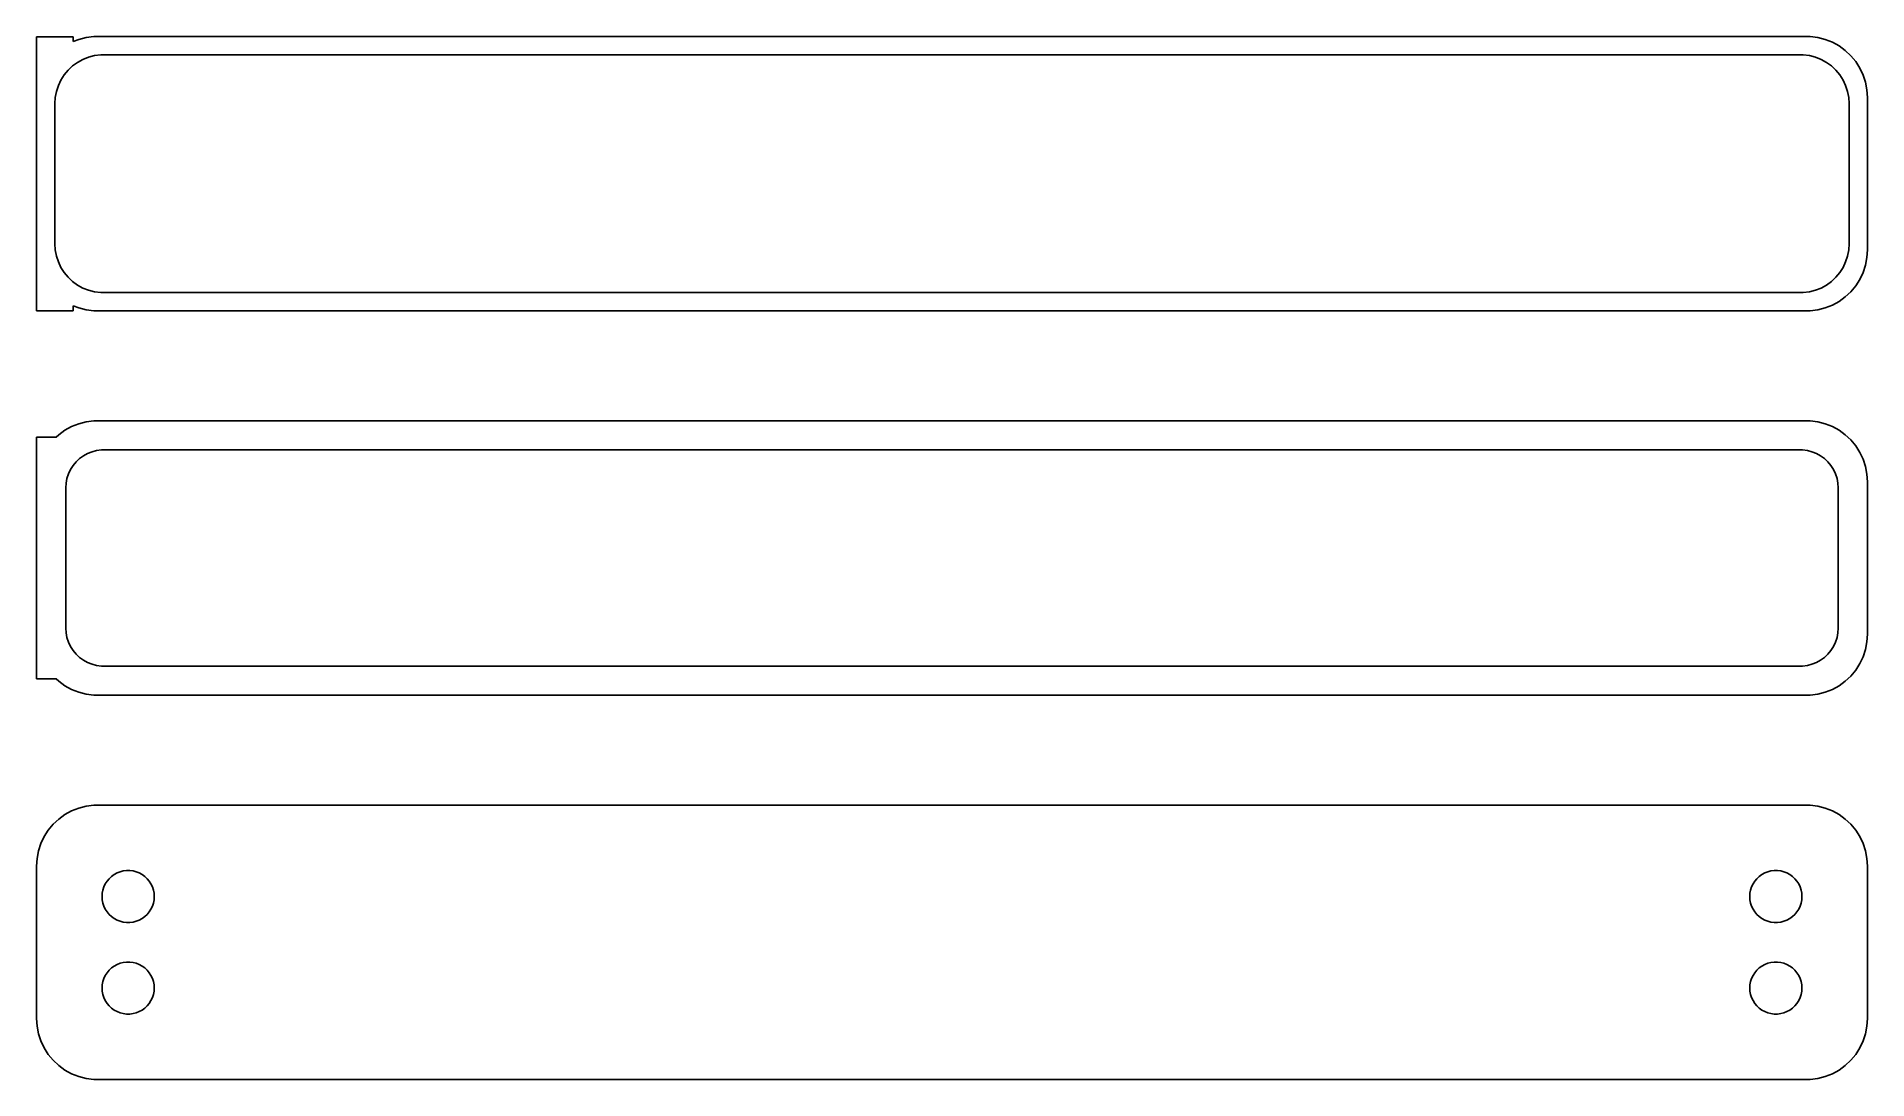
# Model space of a CAD drawing. Header units: metres. Extents: x -75 to 75, y 83 to 169.
import ezdxf

# ---------------------------------------------------------------- set-up
doc = ezdxf.new("R2010")
doc.units = ezdxf.units.M

msp = doc.modelspace()

# ---------------------------------------------------------------- linework, layer by layer
for p, q in [((-72, 168.729), (-75, 168.729)), ((-75, 168.729), (-75, 146.271)), ((-72, 168.325), (-72, 168.729)), ((-71.5451, 168.505), (-72, 168.325)), ((-70.9369, 168.661), (-71.5451, 168.505)), ((-70.3139, 168.74), (-70.9369, 168.661)), ((70.3139, 168.74), (-70.3139, 168.74)), ((70.9369, 168.661), (70.3139, 168.74)), ((71.5451, 168.505), (70.9369, 168.661)), ((72.1289, 168.274), (71.5451, 168.505)), ((72.6791, 167.972), (72.1289, 168.274)), ((-72.0497, 166.332), (-71.6433, 166.627)), ((-71.6433, 166.627), (-71.2031, 166.869)), ((-71.2031, 166.869), (-70.7361, 167.054)), ((-70.7361, 167.054), (-70.2495, 167.179)), ((-70.2495, 167.179), (-69.7512, 167.242)), ((-69.7512, 167.242), (69.7512, 167.242)), ((69.7512, 167.242), (70.2495, 167.179)), ((70.2495, 167.179), (70.7361, 167.054)), ((70.7361, 167.054), (71.2031, 166.869)), ((71.2031, 166.869), (71.6433, 166.627)), ((71.6433, 166.627), (72.0497, 166.332)), ((73.1871, 167.603), (72.6791, 167.972)), ((73.6448, 167.173), (73.1871, 167.603)), ((74.0451, 166.689), (73.6448, 167.173)), ((74.3815, 166.159), (74.0451, 166.689)), ((-73.2191, 164.722), (-73.0052, 165.177)), ((-73.0052, 165.177), (-72.7361, 165.601)), ((-72.7361, 165.601), (-72.4159, 165.988)), ((-72.4159, 165.988), (-72.0497, 166.332)), ((72.0497, 166.332), (72.4159, 165.988)), ((72.4159, 165.988), (72.7361, 165.601)), ((72.7361, 165.601), (73.0052, 165.177)), ((73.0052, 165.177), (73.2191, 164.722)), ((74.6489, 165.591), (74.3815, 166.159)), ((74.8429, 164.993), (74.6489, 165.591)), ((-73.5, 163.25), (-73.4685, 163.751)), ((-73.4685, 163.751), (-73.3743, 164.245)), ((-73.3743, 164.245), (-73.2191, 164.722)), ((73.2191, 164.722), (73.3743, 164.245)), ((73.3743, 164.245), (73.4685, 163.751)), ((73.4685, 163.751), (73.5, 163.25)), ((74.9606, 164.377), (74.8429, 164.993)), ((75, 163.75), (74.9606, 164.377)), ((75, 151.25), (75, 163.75)), ((-73.5, 151.75), (-73.5, 163.25)), ((73.5, 163.25), (73.5, 151.75)), ((-73.4685, 151.249), (-73.5, 151.75)), ((73.5, 151.75), (73.4685, 151.249)), ((-73.3743, 150.755), (-73.4685, 151.249)), ((-73.2191, 150.278), (-73.3743, 150.755)), ((-73.0052, 149.823), (-73.2191, 150.278)), ((73.2191, 150.278), (73.0052, 149.823)), ((73.3743, 150.755), (73.2191, 150.278)), ((73.4685, 151.249), (73.3743, 150.755)), ((74.6489, 149.409), (74.8429, 150.007)), ((74.8429, 150.007), (74.9606, 150.623)), ((74.9606, 150.623), (75, 151.25)), ((-72.7361, 149.399), (-73.0052, 149.823)), ((-72.4159, 149.012), (-72.7361, 149.399)), ((-72.0497, 148.668), (-72.4159, 149.012)), ((-71.6433, 148.373), (-72.0497, 148.668)), ((72.0497, 148.668), (71.6433, 148.373)), ((72.4159, 149.012), (72.0497, 148.668)), ((72.7361, 149.399), (72.4159, 149.012)), ((73.0052, 149.823), (72.7361, 149.399)), ((74.0451, 148.311), (74.3815, 148.841)), ((74.3815, 148.841), (74.6489, 149.409)), ((-71.2031, 148.131), (-71.6433, 148.373)), ((-70.7361, 147.946), (-71.2031, 148.131)), ((-70.2495, 147.821), (-70.7361, 147.946)), ((-69.7512, 147.758), (-70.2495, 147.821)), ((69.7512, 147.758), (-69.7512, 147.758)), ((70.2495, 147.821), (69.7512, 147.758)), ((70.7361, 147.946), (70.2495, 147.821)), ((71.2031, 148.131), (70.7361, 147.946)), ((71.6433, 148.373), (71.2031, 148.131)), ((72.1289, 146.726), (72.6791, 147.028)), ((72.6791, 147.028), (73.1871, 147.397)), ((73.1871, 147.397), (73.6448, 147.827)), ((73.6448, 147.827), (74.0451, 148.311)), ((-75, 146.271), (-72, 146.271)), ((-72, 146.271), (-72, 146.675)), ((-72, 146.675), (-71.5451, 146.495)), ((-71.5451, 146.495), (-70.9369, 146.339)), ((-70.9369, 146.339), (-70.3139, 146.26)), ((-70.3139, 146.26), (70.3139, 146.26)), ((70.3139, 146.26), (70.9369, 146.339)), ((70.9369, 146.339), (71.5451, 146.495)), ((71.5451, 146.495), (72.1289, 146.726)), ((-72.1289, 136.774), (-72.6791, 136.472)), ((-71.5451, 137.005), (-72.1289, 136.774)), ((-70.9369, 137.161), (-71.5451, 137.005)), ((-70.3139, 137.24), (-70.9369, 137.161)), ((70.3139, 137.24), (-70.3139, 137.24)), ((70.9369, 137.161), (70.3139, 137.24)), ((71.5451, 137.005), (70.9369, 137.161)), ((72.1289, 136.774), (71.5451, 137.005)), ((72.6791, 136.472), (72.1289, 136.774)), ((-73.4, 135.903), (-75, 135.903)), ((-75, 135.903), (-75, 116.097)), ((-73.1871, 136.103), (-73.4, 135.903)), ((-72.6791, 136.472), (-73.1871, 136.103)), ((73.1871, 136.103), (72.6791, 136.472)), ((73.6448, 135.673), (73.1871, 136.103)), ((74.0451, 135.189), (73.6448, 135.673)), ((74.3815, 134.659), (74.0451, 135.189)), ((-72.2279, 133.25), (-72.0184, 133.58)), ((-72.0184, 133.58), (-71.7692, 133.881)), ((-71.7692, 133.881), (-71.4843, 134.149)), ((-71.4843, 134.149), (-71.168, 134.378)), ((-71.168, 134.378), (-70.8254, 134.567)), ((-70.8254, 134.567), (-70.4619, 134.711)), ((-70.4619, 134.711), (-70.0833, 134.808)), ((-70.0833, 134.808), (-69.6955, 134.857)), ((-69.6955, 134.857), (69.6955, 134.857)), ((69.6955, 134.857), (70.0833, 134.808)), ((70.0833, 134.808), (70.4619, 134.711)), ((70.4619, 134.711), (70.8254, 134.567)), ((70.8254, 134.567), (71.168, 134.378)), ((71.168, 134.378), (71.4843, 134.149)), ((71.4843, 134.149), (71.7692, 133.881)), ((71.7692, 133.881), (72.0184, 133.58)), ((72.0184, 133.58), (72.2279, 133.25)), ((74.6489, 134.091), (74.3815, 134.659)), ((74.8429, 133.493), (74.6489, 134.091)), ((-72.6129, 131.75), (-72.5884, 132.14)), ((-72.5884, 132.14), (-72.5151, 132.524)), ((-72.5151, 132.524), (-72.3943, 132.896)), ((-72.3943, 132.896), (-72.2279, 133.25)), ((72.2279, 133.25), (72.3943, 132.896)), ((72.3943, 132.896), (72.5151, 132.524)), ((72.5151, 132.524), (72.5884, 132.14)), ((72.5884, 132.14), (72.6129, 131.75)), ((74.9606, 132.877), (74.8429, 133.493)), ((75, 132.25), (74.9606, 132.877)), ((75, 119.75), (75, 132.25)), ((-72.6129, 120.25), (-72.6129, 131.75)), ((72.6129, 131.75), (72.6129, 120.25)), ((-72.5884, 119.86), (-72.6129, 120.25)), ((72.6129, 120.25), (72.5884, 119.86)), ((-72.5151, 119.476), (-72.5884, 119.86)), ((-72.3943, 119.104), (-72.5151, 119.476)), ((-72.2279, 118.75), (-72.3943, 119.104)), ((-72.0184, 118.42), (-72.2279, 118.75)), ((72.2279, 118.75), (72.0184, 118.42)), ((72.3943, 119.104), (72.2279, 118.75)), ((72.5151, 119.476), (72.3943, 119.104)), ((72.5884, 119.86), (72.5151, 119.476)), ((74.6489, 117.909), (74.8429, 118.507)), ((74.8429, 118.507), (74.9606, 119.123)), ((74.9606, 119.123), (75, 119.75)), ((-71.7692, 118.119), (-72.0184, 118.42)), ((-71.4843, 117.851), (-71.7692, 118.119)), ((-71.168, 117.622), (-71.4843, 117.851)), ((-70.8254, 117.433), (-71.168, 117.622)), ((-70.4619, 117.289), (-70.8254, 117.433)), ((-70.0833, 117.192), (-70.4619, 117.289)), ((-69.6955, 117.143), (-70.0833, 117.192)), ((69.6955, 117.143), (-69.6955, 117.143)), ((70.0833, 117.192), (69.6955, 117.143)), ((70.4619, 117.289), (70.0833, 117.192)), ((70.8254, 117.433), (70.4619, 117.289)), ((71.168, 117.622), (70.8254, 117.433)), ((71.4843, 117.851), (71.168, 117.622)), ((71.7692, 118.119), (71.4843, 117.851)), ((72.0184, 118.42), (71.7692, 118.119)), ((74.0451, 116.811), (74.3815, 117.341)), ((74.3815, 117.341), (74.6489, 117.909)), ((-75, 116.097), (-73.4, 116.097)), ((-73.4, 116.097), (-73.1871, 115.897)), ((-73.1871, 115.897), (-72.6791, 115.528)), ((-72.6791, 115.528), (-72.1289, 115.226)), ((72.1289, 115.226), (72.6791, 115.528)), ((72.6791, 115.528), (73.1871, 115.897)), ((73.1871, 115.897), (73.6448, 116.327)), ((73.6448, 116.327), (74.0451, 116.811)), ((-72.1289, 115.226), (-71.5451, 114.995)), ((-71.5451, 114.995), (-70.9369, 114.839)), ((-70.9369, 114.839), (-70.3139, 114.76)), ((-70.3139, 114.76), (70.3139, 114.76)), ((70.3139, 114.76), (70.9369, 114.839)), ((70.9369, 114.839), (71.5451, 114.995)), ((71.5451, 114.995), (72.1289, 115.226)), ((-72.1289, 105.274), (-72.6791, 104.972)), ((-71.5451, 105.505), (-72.1289, 105.274)), ((-70.9369, 105.661), (-71.5451, 105.505)), ((-70.3139, 105.74), (-70.9369, 105.661)), ((70.3139, 105.74), (-70.3139, 105.74)), ((70.9369, 105.661), (70.3139, 105.74)), ((71.5451, 105.505), (70.9369, 105.661)), ((72.1289, 105.274), (71.5451, 105.505)), ((72.6791, 104.972), (72.1289, 105.274)), ((-74.0451, 103.689), (-74.3815, 103.159)), ((-73.6448, 104.173), (-74.0451, 103.689)), ((-73.1871, 104.603), (-73.6448, 104.173)), ((-72.6791, 104.972), (-73.1871, 104.603)), ((73.1871, 104.603), (72.6791, 104.972)), ((73.6448, 104.173), (73.1871, 104.603)), ((74.0451, 103.689), (73.6448, 104.173)), ((74.3815, 103.159), (74.0451, 103.689)), ((-74.6489, 102.591), (-74.8429, 101.993)), ((-74.3815, 103.159), (-74.6489, 102.591)), ((74.6489, 102.591), (74.3815, 103.159)), ((74.8429, 101.993), (74.6489, 102.591)), ((-74.9606, 101.377), (-75, 100.75)), ((-75, 100.75), (-75, 88.25)), ((-74.8429, 101.993), (-74.9606, 101.377)), ((74.9606, 101.377), (74.8429, 101.993)), ((75, 100.75), (74.9606, 101.377)), ((75, 88.25), (75, 100.75)), ((-69.5682, 98.781), (-69.4853, 99.036)), ((-69.4853, 99.036), (-69.3712, 99.2787)), ((-69.3712, 99.2787), (-69.2275, 99.5051)), ((-69.2275, 99.5051), (-69.0566, 99.7117)), ((-69.0566, 99.7117), (-68.8611, 99.8953)), ((-68.8611, 99.8953), (-68.6441, 100.053)), ((-68.6441, 100.053), (-68.4092, 100.182)), ((-68.4092, 100.182), (-68.1598, 100.281)), ((-68.1598, 100.281), (-67.9001, 100.347)), ((-67.9001, 100.347), (-67.6341, 100.381)), ((-67.6341, 100.381), (-67.3659, 100.381)), ((-67.3659, 100.381), (-67.0999, 100.347)), ((-67.0999, 100.347), (-66.8401, 100.281)), ((-66.8401, 100.281), (-66.5908, 100.182)), ((-66.5908, 100.182), (-66.3559, 100.053)), ((-66.3559, 100.053), (-66.1389, 99.8953)), ((-66.1389, 99.8953), (-65.9434, 99.7117)), ((-65.9434, 99.7117), (-65.7725, 99.5051)), ((-65.7725, 99.5051), (-65.6288, 99.2787)), ((-65.6288, 99.2787), (-65.5146, 99.036)), ((-65.5146, 99.036), (-65.4318, 98.781)), ((65.4318, 98.781), (65.5146, 99.036)), ((65.5146, 99.036), (65.6288, 99.2787)), ((65.6288, 99.2787), (65.7725, 99.5051)), ((65.7725, 99.5051), (65.9434, 99.7117)), ((65.9434, 99.7117), (66.1389, 99.8953)), ((66.1389, 99.8953), (66.3559, 100.053)), ((66.3559, 100.053), (66.5908, 100.182)), ((66.5908, 100.182), (66.8401, 100.281)), ((66.8401, 100.281), (67.0999, 100.347)), ((67.0999, 100.347), (67.3659, 100.381)), ((67.3659, 100.381), (67.6341, 100.381)), ((67.6341, 100.381), (67.9001, 100.347)), ((67.9001, 100.347), (68.1598, 100.281)), ((68.1598, 100.281), (68.4092, 100.182)), ((68.4092, 100.182), (68.6441, 100.053)), ((68.6441, 100.053), (68.8611, 99.8953)), ((68.8611, 99.8953), (69.0566, 99.7117)), ((69.0566, 99.7117), (69.2275, 99.5051)), ((69.2275, 99.5051), (69.3712, 99.2787)), ((69.3712, 99.2787), (69.4853, 99.036)), ((69.4853, 99.036), (69.5682, 98.781)), ((-69.6353, 98.25), (-69.6185, 98.5176)), ((-69.6185, 97.9824), (-69.6353, 98.25)), ((-69.6185, 98.5176), (-69.5682, 98.781)), ((-69.5682, 97.719), (-69.6185, 97.9824)), ((-69.4853, 97.4639), (-69.5682, 97.719)), ((-65.4318, 97.719), (-65.5146, 97.4639)), ((-65.4318, 98.781), (-65.3815, 98.5176)), ((-65.3815, 97.9824), (-65.4318, 97.719)), ((-65.3815, 98.5176), (-65.3647, 98.25)), ((-65.3647, 98.25), (-65.3815, 97.9824)), ((65.3647, 98.25), (65.3815, 98.5176)), ((65.3815, 97.9824), (65.3647, 98.25)), ((65.3815, 98.5176), (65.4318, 98.781)), ((65.4318, 97.719), (65.3815, 97.9824)), ((65.5146, 97.4639), (65.4318, 97.719)), ((69.5682, 97.719), (69.4853, 97.4639)), ((69.5682, 98.781), (69.6185, 98.5176)), ((69.6185, 97.9824), (69.5682, 97.719)), ((69.6185, 98.5176), (69.6353, 98.25)), ((69.6353, 98.25), (69.6185, 97.9824)), ((-69.3712, 97.2213), (-69.4853, 97.4639)), ((-69.2275, 96.9949), (-69.3712, 97.2213)), ((-69.0566, 96.7883), (-69.2275, 96.9949)), ((-68.8611, 96.6047), (-69.0566, 96.7883)), ((-68.6441, 96.4471), (-68.8611, 96.6047)), ((-68.4092, 96.3179), (-68.6441, 96.4471)), ((-68.1598, 96.2192), (-68.4092, 96.3179)), ((-67.9001, 96.1525), (-68.1598, 96.2192)), ((-67.6341, 96.1189), (-67.9001, 96.1525)), ((-67.3659, 96.1189), (-67.6341, 96.1189)), ((-67.0999, 96.1525), (-67.3659, 96.1189)), ((-66.8401, 96.2192), (-67.0999, 96.1525)), ((-66.5908, 96.3179), (-66.8401, 96.2192)), ((-66.3559, 96.4471), (-66.5908, 96.3179)), ((-66.1389, 96.6047), (-66.3559, 96.4471)), ((-65.9434, 96.7883), (-66.1389, 96.6047)), ((-65.7725, 96.9949), (-65.9434, 96.7883)), ((-65.6288, 97.2213), (-65.7725, 96.9949)), ((-65.5146, 97.4639), (-65.6288, 97.2213)), ((65.6288, 97.2213), (65.5146, 97.4639)), ((65.7725, 96.9949), (65.6288, 97.2213)), ((65.9434, 96.7883), (65.7725, 96.9949)), ((66.1389, 96.6047), (65.9434, 96.7883)), ((66.3559, 96.4471), (66.1389, 96.6047)), ((66.5908, 96.3179), (66.3559, 96.4471)), ((66.8401, 96.2192), (66.5908, 96.3179)), ((67.0999, 96.1525), (66.8401, 96.2192)), ((67.3659, 96.1189), (67.0999, 96.1525)), ((67.6341, 96.1189), (67.3659, 96.1189)), ((67.9001, 96.1525), (67.6341, 96.1189)), ((68.1598, 96.2192), (67.9001, 96.1525)), ((68.4092, 96.3179), (68.1598, 96.2192)), ((68.6441, 96.4471), (68.4092, 96.3179)), ((68.8611, 96.6047), (68.6441, 96.4471)), ((69.0566, 96.7883), (68.8611, 96.6047)), ((69.2275, 96.9949), (69.0566, 96.7883)), ((69.3712, 97.2213), (69.2275, 96.9949)), ((69.4853, 97.4639), (69.3712, 97.2213)), ((-69.5682, 91.281), (-69.4853, 91.5361)), ((-69.4853, 91.5361), (-69.3712, 91.7787)), ((-69.3712, 91.7787), (-69.2275, 92.0051)), ((-69.2275, 92.0051), (-69.0566, 92.2117)), ((-69.0566, 92.2117), (-68.8611, 92.3953)), ((-68.8611, 92.3953), (-68.6441, 92.5529)), ((-68.6441, 92.5529), (-68.4092, 92.6821)), ((-68.4092, 92.6821), (-68.1598, 92.7808)), ((-68.1598, 92.7808), (-67.9001, 92.8475)), ((-67.9001, 92.8475), (-67.6341, 92.8811)), ((-67.6341, 92.8811), (-67.3659, 92.8811)), ((-67.3659, 92.8811), (-67.0999, 92.8475)), ((-67.0999, 92.8475), (-66.8401, 92.7808)), ((-66.8401, 92.7808), (-66.5908, 92.6821)), ((-66.5908, 92.6821), (-66.3559, 92.5529)), ((-66.3559, 92.5529), (-66.1389, 92.3953)), ((-66.1389, 92.3953), (-65.9434, 92.2117)), ((-65.9434, 92.2117), (-65.7725, 92.0051)), ((-65.7725, 92.0051), (-65.6288, 91.7787)), ((-65.6288, 91.7787), (-65.5146, 91.5361)), ((-65.5146, 91.5361), (-65.4318, 91.281)), ((65.4318, 91.281), (65.5146, 91.5361)), ((65.5146, 91.5361), (65.6288, 91.7787)), ((65.6288, 91.7787), (65.7725, 92.0051)), ((65.7725, 92.0051), (65.9434, 92.2117)), ((65.9434, 92.2117), (66.1389, 92.3953)), ((66.1389, 92.3953), (66.3559, 92.5529)), ((66.3559, 92.5529), (66.5908, 92.6821)), ((66.5908, 92.6821), (66.8401, 92.7808)), ((66.8401, 92.7808), (67.0999, 92.8475)), ((67.0999, 92.8475), (67.3659, 92.8811)), ((67.3659, 92.8811), (67.6341, 92.8811)), ((67.6341, 92.8811), (67.9001, 92.8475)), ((67.9001, 92.8475), (68.1598, 92.7808)), ((68.1598, 92.7808), (68.4092, 92.6821)), ((68.4092, 92.6821), (68.6441, 92.5529)), ((68.6441, 92.5529), (68.8611, 92.3953)), ((68.8611, 92.3953), (69.0566, 92.2117)), ((69.0566, 92.2117), (69.2275, 92.0051)), ((69.2275, 92.0051), (69.3712, 91.7787)), ((69.3712, 91.7787), (69.4853, 91.5361)), ((69.4853, 91.5361), (69.5682, 91.281)), ((-69.6353, 90.75), (-69.6185, 91.0176)), ((-69.6185, 90.4824), (-69.6353, 90.75)), ((-69.6185, 91.0176), (-69.5682, 91.281)), ((-69.5682, 90.219), (-69.6185, 90.4824)), ((-69.4853, 89.964), (-69.5682, 90.219)), ((-65.4318, 90.219), (-65.5146, 89.964)), ((-65.4318, 91.281), (-65.3815, 91.0176)), ((-65.3815, 90.4824), (-65.4318, 90.219)), ((-65.3815, 91.0176), (-65.3647, 90.75)), ((-65.3647, 90.75), (-65.3815, 90.4824)), ((65.3647, 90.75), (65.3815, 91.0176)), ((65.3815, 90.4824), (65.3647, 90.75)), ((65.3815, 91.0176), (65.4318, 91.281)), ((65.4318, 90.219), (65.3815, 90.4824)), ((65.5146, 89.964), (65.4318, 90.219)), ((69.5682, 90.219), (69.4853, 89.964)), ((69.5682, 91.281), (69.6185, 91.0176)), ((69.6185, 90.4824), (69.5682, 90.219)), ((69.6185, 91.0176), (69.6353, 90.75)), ((69.6353, 90.75), (69.6185, 90.4824)), ((-69.3712, 89.7213), (-69.4853, 89.964)), ((-69.2275, 89.4949), (-69.3712, 89.7213)), ((-69.0566, 89.2883), (-69.2275, 89.4949)), ((-68.8611, 89.1047), (-69.0566, 89.2883)), ((-68.6441, 88.9471), (-68.8611, 89.1047)), ((-68.4092, 88.8179), (-68.6441, 88.9471)), ((-68.1598, 88.7192), (-68.4092, 88.8179)), ((-67.9001, 88.6525), (-68.1598, 88.7192)), ((-67.6341, 88.6189), (-67.9001, 88.6525)), ((-67.3659, 88.6189), (-67.6341, 88.6189)), ((-67.0999, 88.6525), (-67.3659, 88.6189)), ((-66.8401, 88.7192), (-67.0999, 88.6525)), ((-66.5908, 88.8179), (-66.8401, 88.7192)), ((-66.3559, 88.9471), (-66.5908, 88.8179)), ((-66.1389, 89.1047), (-66.3559, 88.9471)), ((-65.9434, 89.2883), (-66.1389, 89.1047)), ((-65.7725, 89.4949), (-65.9434, 89.2883)), ((-65.6288, 89.7213), (-65.7725, 89.4949)), ((-65.5146, 89.964), (-65.6288, 89.7213)), ((65.6288, 89.7213), (65.5146, 89.964)), ((65.7725, 89.4949), (65.6288, 89.7213)), ((65.9434, 89.2883), (65.7725, 89.4949)), ((66.1389, 89.1047), (65.9434, 89.2883)), ((66.3559, 88.9471), (66.1389, 89.1047)), ((66.5908, 88.8179), (66.3559, 88.9471)), ((66.8401, 88.7192), (66.5908, 88.8179)), ((67.0999, 88.6525), (66.8401, 88.7192)), ((67.3659, 88.6189), (67.0999, 88.6525)), ((67.6341, 88.6189), (67.3659, 88.6189)), ((67.9001, 88.6525), (67.6341, 88.6189)), ((68.1598, 88.7192), (67.9001, 88.6525)), ((68.4092, 88.8179), (68.1598, 88.7192)), ((68.6441, 88.9471), (68.4092, 88.8179)), ((68.8611, 89.1047), (68.6441, 88.9471)), ((69.0566, 89.2883), (68.8611, 89.1047)), ((69.2275, 89.4949), (69.0566, 89.2883)), ((69.3712, 89.7213), (69.2275, 89.4949)), ((69.4853, 89.964), (69.3712, 89.7213)), ((-75, 88.25), (-74.9606, 87.6233)), ((-74.9606, 87.6233), (-74.8429, 87.0066)), ((-74.8429, 87.0066), (-74.6489, 86.4094)), ((74.6489, 86.4094), (74.8429, 87.0066)), ((74.8429, 87.0066), (74.9606, 87.6233)), ((74.9606, 87.6233), (75, 88.25)), ((-74.6489, 86.4094), (-74.3815, 85.8412)), ((-74.3815, 85.8412), (-74.0451, 85.3111)), ((74.0451, 85.3111), (74.3815, 85.8412)), ((74.3815, 85.8412), (74.6489, 86.4094)), ((-74.0451, 85.3111), (-73.6448, 84.8273)), ((-73.6448, 84.8273), (-73.1871, 84.3974)), ((-73.1871, 84.3974), (-72.6791, 84.0284)), ((-72.6791, 84.0284), (-72.1289, 83.7259)), ((72.1289, 83.7259), (72.6791, 84.0284)), ((72.6791, 84.0284), (73.1871, 84.3974)), ((73.1871, 84.3974), (73.6448, 84.8273)), ((73.6448, 84.8273), (74.0451, 85.3111)), ((-72.1289, 83.7259), (-71.5451, 83.4947)), ((-71.5451, 83.4947), (-70.9369, 83.3386)), ((-70.9369, 83.3386), (-70.3139, 83.2599)), ((-70.3139, 83.2599), (70.3139, 83.2599)), ((70.3139, 83.2599), (70.9369, 83.3386)), ((70.9369, 83.3386), (71.5451, 83.4947)), ((71.5451, 83.4947), (72.1289, 83.7259))]:
    msp.add_line(p, q)

doc.saveas('drawing.dxf')
